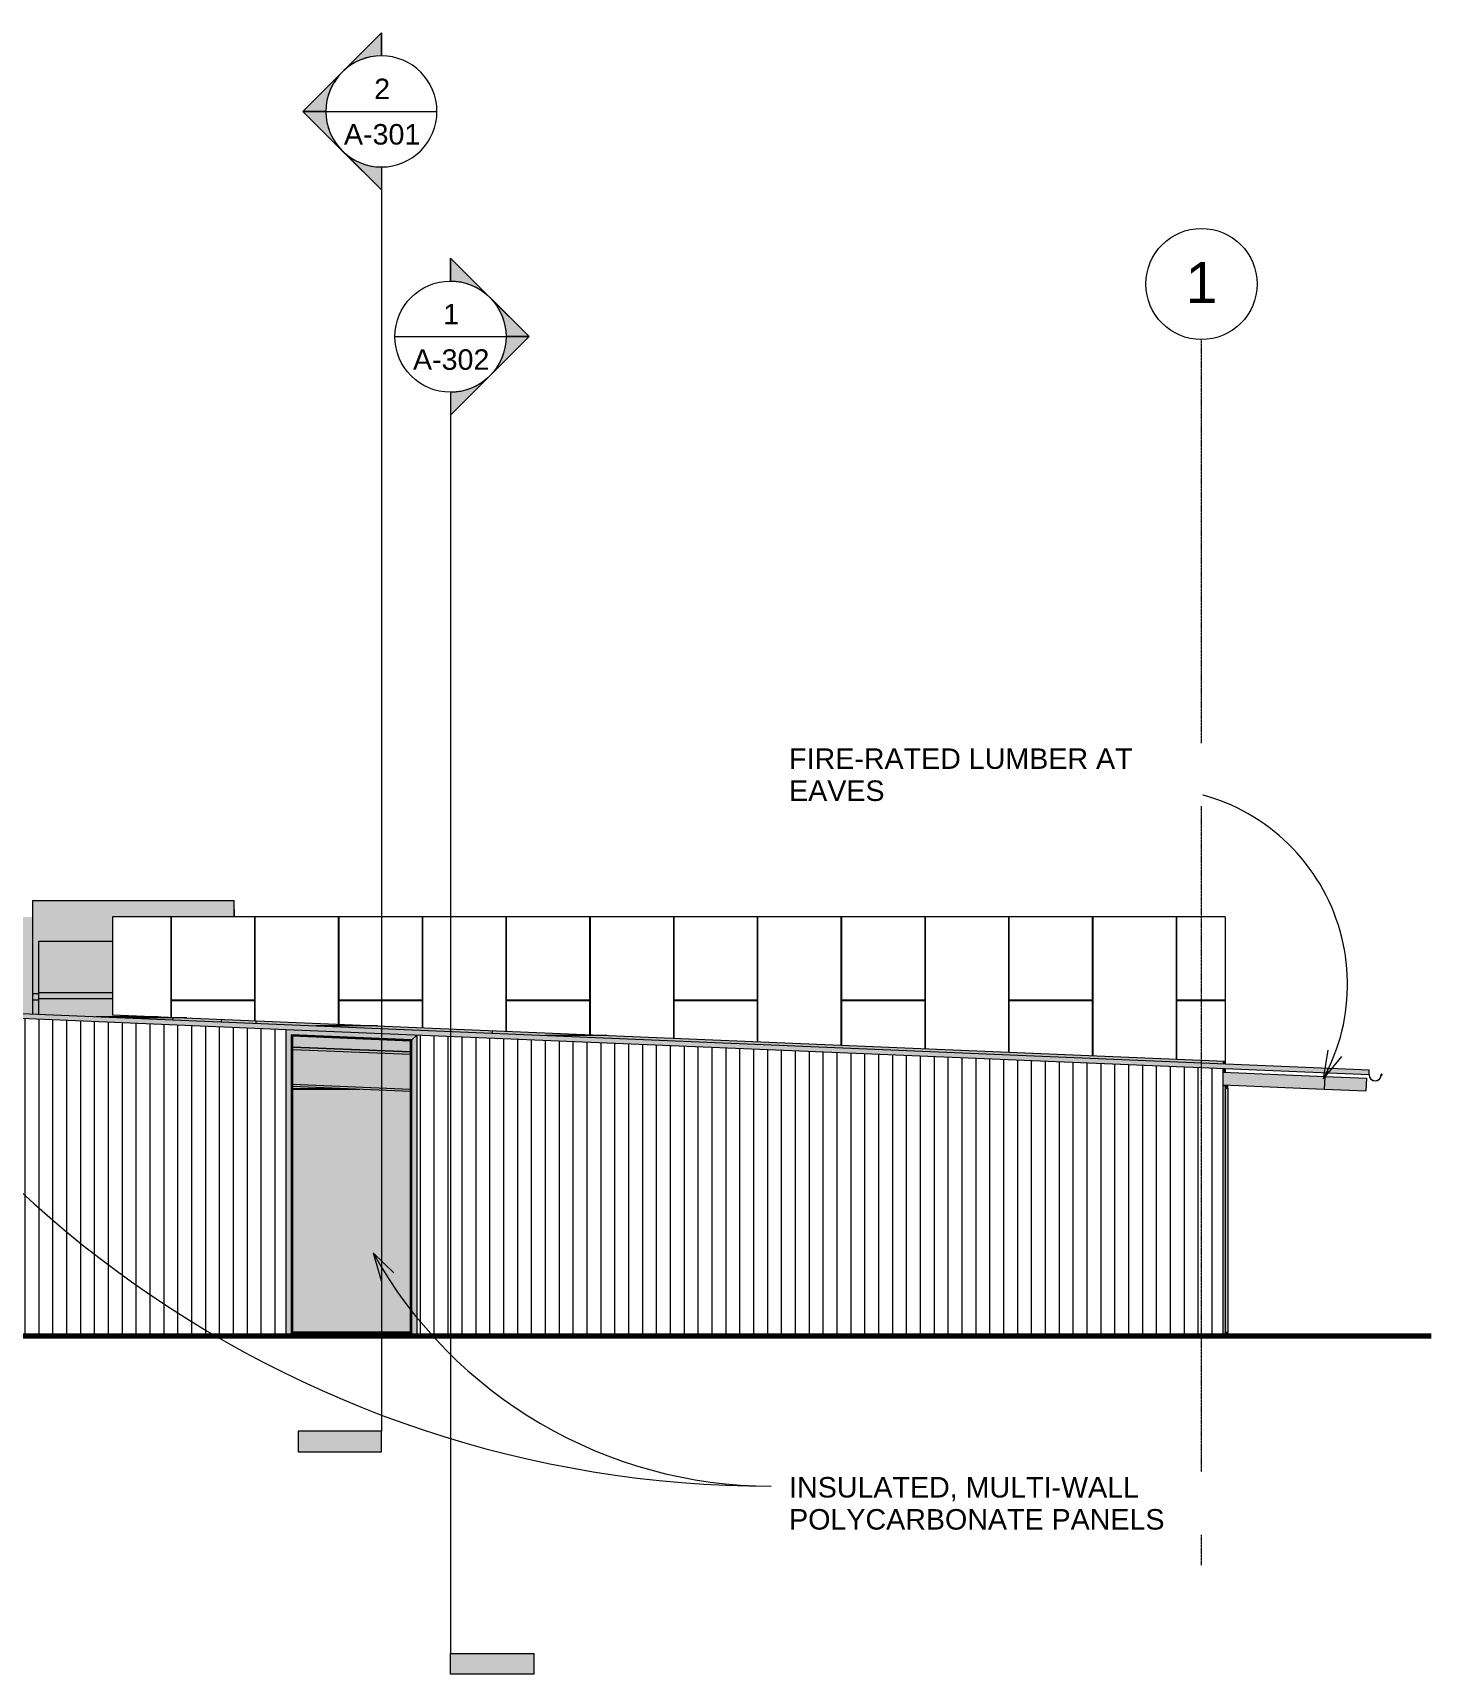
# Model space of a CAD drawing. Header units: inches. Extents: x 20478 to 36715, y -248 to 750.
# Drawn here: x 35909 to 36715, y -195 to 750 of the extents above; entities that cross this region are included whole.
import ezdxf

# ---------------------------------------------------------------- set-up
doc = ezdxf.new("R2010")
doc.units = ezdxf.units.IN
doc.header["$MEASUREMENT"] = 0
doc.linetypes.add('Grid Line 1_2_', pattern=[0.875, 0.5, -0.125, 0.125, -0.125])
for name, color, linetype, lineweight in [('A-CLNG', 13, 'Continuous', 13), ('A-GLAZ-CWMG', 51, 'Continuous', 9), ('A-ROOF', 132, 'Continuous', 13), ('A-ROOF-OTLN', 132, 'Continuous', 9), ('A-WALL-PATT', 111, 'Continuous', 13), ('C-TOPO', 7, 'Continuous', 9), ('G-ANNO-SYMB', 111, 'Continuous', 9), ('G-ANNO-TEXT', 231, 'Continuous', 9), ('I-WALL', 2, 'Continuous', 13), ('L-SITE-WALL', 31, 'Continuous', 13), ('M-EQPM', 50, 'Continuous', 9), ('M-HVAC-DUCT', 70, 'Continuous', 9), ('S-BEAM', 12, 'Continuous', 9), ('S-GRID', 1, 'Continuous', 9), ('S-GRID-IDEN', 1, 'Continuous', 9)]:
    doc.layers.add(name, color=color, linetype=linetype, lineweight=lineweight)
doc.styles.add('Arial', font='arial.ttf', dxfattribs={"height": 23.60479})
doc.styles.add('Arial_1', font='arial.ttf', dxfattribs={"height": 11.802395})

# ---------------------------------------------------------------- blocks, each defined once
blk = doc.blocks.new('Girt_C - 8_D-560231-Elevation - North')
at = {"layer": 'S-BEAM'}
for points in [[(-22568.86, 142.5), (-22596.15, 143.64), (-22596.15, 142.5)], [(-22557.29, 142.02), (-22568.86, 142.5), (-22596.15, 142.47), (-22596.15, 142.02), (-22562.42, 142.02)]]:
    blk.add_hatch(color=256, dxfattribs=at).paths.add_polyline_path(points, flags=0)
for p, q in [((-22596.15, 142.5), (-22568.86, 142.5)), ((-22596.15, 142.02), (-22557.29, 142.02))]:
    blk.add_line(p, q, dxfattribs=at)
blk = doc.blocks.new('Rectangular Mullion - Rectangular Mullion 1-789721-Elevation - North')
at = {"layer": 'A-GLAZ-CWMG'}
blk.add_hatch(color=256, dxfattribs=at).paths.add_polyline_path([(-22059.02, 142.75), (-22057.52, 142.75), (-22057.52, 144.46), (-22060.14, 144.57), (-22060.14, 144), (-22059.02, 144)], flags=0)
for p, q in [((-22059.02, 142.75), (-22057.52, 142.75)), ((-22057.52, 142.75), (-22057.52, 144.46))]:
    blk.add_line(p, q, dxfattribs=at)
blk = doc.blocks.new('Rectangular Mullion - Rectangular Mullion 1-789722-Elevation - North')
at = {"layer": 'A-GLAZ-CWMG'}
blk.add_hatch(color=256, dxfattribs=at).paths.add_polyline_path([(-22057.52, 0), (-22057.52, 2), (-22059.02, 2), (-22059.02, 0)], flags=0)
for p, q in [((-22057.52, 2), (-22059.02, 2)), ((-22057.52, 0), (-22057.52, 2))]:
    blk.add_line(p, q, dxfattribs=at)
blk = doc.blocks.new('Rectangular Mullion - Rectangular Mullion 1-827436-Elevation - North')
at = {"layer": 'A-GLAZ-CWMG'}
blk.add_hatch(color=256, dxfattribs=at).paths.add_polyline_path([(-22057.52, 2), (-22057.52, 97), (-22059.02, 97), (-22059.02, 2)], flags=0)
for p, q in [((-22057.52, 97), (-22057.52, 2)), ((-22057.52, 2), (-22059.02, 2))]:
    blk.add_line(p, q, dxfattribs=at)
blk = doc.blocks.new('Rectangular Mullion - Rectangular Mullion 1-827437-Elevation - North')
at = {"layer": 'A-GLAZ-CWMG'}
blk.add_hatch(color=256, dxfattribs=at).paths.add_polyline_path([(-22059.02, 97), (-22057.52, 97), (-22057.52, 142.75), (-22059.02, 142.75), (-22059.02, 142.15)], flags=0)
for p, q in [((-22059.02, 142.75), (-22057.52, 142.75)), ((-22057.52, 142.75), (-22057.52, 97))]:
    blk.add_line(p, q, dxfattribs=at)
blk = doc.blocks.new('W-Wide Flange - W21X166-933137-Elevation - North')
at = {"layer": 'S-BEAM'}
for points in [[(-22528.16, 161.96), (-22528.16, 163.32), (-22596.15, 166.16), (-22596.15, 164.8), (-22562.42, 163.39)], [(-22528.16, 161.07), (-22528.16, 161.96), (-22596.15, 164.74), (-22596.15, 163.9), (-22562.42, 162.5)], [(-22528.16, 143.06), (-22528.16, 161.07), (-22596.15, 163.9), (-22596.15, 145.89), (-22529.22, 143.1)], [(-22528.16, 142.17), (-22528.16, 143.06), (-22596.15, 145.89), (-22596.15, 145), (-22550.6, 143.1)], [(-22528.16, 140.8), (-22528.16, 142.17), (-22596.15, 145), (-22596.15, 143.64), (-22562.42, 142.23)]]:
    blk.add_hatch(color=256, dxfattribs=at).paths.add_polyline_path(points, flags=0)
for p, q in [((-22528.16, 163.32), (-22596.15, 166.16)), ((-22528.16, 161.96), (-22596.15, 164.8)), ((-22596.15, 145), (-22528.16, 142.17)), ((-22528.16, 140.8), (-22596.15, 143.64))]:
    blk.add_line(p, q, dxfattribs=at)
blk = doc.blocks.new('Carrier_48TC_Standard_Efficiency_Gas_Heat_Electric_Cooling_Packaged_Rooftop_Unit_3_to_15_nominal_tons - 15 ton 48TC__16-873539-Elevation - North')
at = {"layer": 'M-EQPM'}
for points in [[(-22745.7, 193.33), (-22742.2, 193.33), (-22742.2, 227.4), (-22699.77, 227.4), (-22699.77, 241.25), (-22629.83, 241.25), (-22629.83, 250.7), (-22745.7, 250.7), (-22745.7, 197.78)], [(-22629.7, 241.25), (-22629.7, 245.58), (-22629.83, 245.58), (-22629.83, 241.25)]]:
    blk.add_hatch(color=256, dxfattribs=at).paths.add_polyline_path(points, flags=0)
h = blk.add_hatch(color=256, dxfattribs=at)
h.paths.add_polyline_path([(-22657.02, 183.08), (-22673.77, 183.78), (-22709.27, 183.78), (-22692.52, 183.08), (-22657.46, 183.08)], flags=0)
h.paths.add_polyline_path([(-22742.2, 185.15), (-22742.2, 197.08), (-22745.7, 197.08), (-22745.7, 185.29), (-22744.7, 185.25)], flags=0)
for p, q in [((-22745.7, 250.7), (-22629.83, 250.7)), ((-22745.7, 193.33), (-22745.7, 250.7)), ((-22629.83, 241.25), (-22629.83, 250.7)), ((-22629.83, 245.58), (-22629.7, 245.58)), ((-22629.7, 245.58), (-22629.7, 241.25)), ((-22745.7, 197.08), (-22742.2, 197.08)), ((-22745.7, 185.29), (-22745.7, 197.08)), ((-22742.2, 193.33), (-22745.7, 193.33)), ((-22657.02, 183.08), (-22692.52, 183.08))]:
    blk.add_line(p, q, dxfattribs=at)
blk = doc.blocks.new('Carrier_48TC_Standard_Efficiency_Gas_Heat_Electric_Cooling_Packaged_Rooftop_Unit_3_to_15_nominal_tons - 7_5 ton 48TC__08-873531-Elevation - North')
at = {"layer": 'M-EQPM'}
blk.add_hatch(color=256, dxfattribs=at).paths.add_polyline_path([(-22415.19, 173), (-22480.95, 175.74), (-22480.95, 174.26), (-22450.11, 173), (-22424.19, 173)], flags=0)
for p, q in [((-22480.95, 174.26), (-22480.95, 175.74)), ((-22415.19, 173), (-22450.69, 173))]:
    blk.add_line(p, q, dxfattribs=at)
blk = doc.blocks.new('Carrier_48TC_Standard_Efficiency_Gas_Heat_Electric_Cooling_Packaged_Rooftop_Unit_3_to_15_nominal_tons - 7_5 ton 48TC__08-V145-Elevation - North')
at = {"layer": 'M-EQPM'}
blk.add_hatch(color=256, dxfattribs=at).paths.add_polyline_path([(-22547.19, 178.5), (-22617.08, 181.41), (-22617.08, 179.93), (-22582.69, 178.5), (-22562.42, 178.5)], flags=0)
for p, q in [((-22617.08, 179.93), (-22617.08, 181.41)), ((-22547.19, 178.5), (-22582.69, 178.5))]:
    blk.add_line(p, q, dxfattribs=at)
blk = doc.blocks.new('Carrier_48TC_Standard_Efficiency_Gas_Heat_Electric_Cooling_Packaged_Rooftop_Unit_3_to_15_nominal_tons - 5 ton 48TC__06-873527-Elevation - North')
at = {"layer": 'M-EQPM'}
for points in [[(-22735.21, 194.03), (-22699.77, 194.03), (-22699.77, 227.4), (-22742.2, 227.4), (-22742.2, 194.03)], [(-22699.77, 183.78), (-22674.47, 183.8), (-22699.77, 184.86), (-22699.77, 197.78), (-22742.2, 197.78), (-22742.2, 185.15), (-22709.27, 183.78), (-22700.66, 183.78)]]:
    blk.add_hatch(color=256, dxfattribs=at).paths.add_polyline_path(points, flags=0)
for p, q in [((-22742.2, 227.4), (-22699.77, 227.4)), ((-22742.2, 194.03), (-22742.2, 227.4)), ((-22742.2, 197.78), (-22699.77, 197.78)), ((-22742.2, 185.15), (-22742.2, 197.78)), ((-22699.77, 194.03), (-22742.2, 194.03)), ((-22673.77, 183.78), (-22709.27, 183.78))]:
    blk.add_line(p, q, dxfattribs=at)
blk = doc.blocks.new('Round Elbow - 1_5 D-870650-Elevation - North')
at = {"layer": 'M-HVAC-DUCT'}
for points in [[(-22651.15, 181.35), (-22650.92, 182.82), (-22657.46, 183.08), (-22665.03, 183.08), (-22665.26, 181.94), (-22651.58, 181.37)], [(-22637.1, 180.77), (-22636.92, 182.24), (-22650.92, 182.82), (-22651.15, 181.35), (-22637.26, 180.77)]]:
    blk.add_hatch(color=256, dxfattribs=at).paths.add_polyline_path(points, flags=0)
blk.add_line((-22637.07, 180.77), (-22636.9, 182.24), dxfattribs=at)
at = {"layer": 'M-HVAC-DUCT', "flags": 128}
blk.add_lwpolyline([(-22665, 183.08), (-22665.02, 182.92), (-22665.2, 181.94)], dxfattribs=at)
blk = doc.blocks.new('Rectangular Mullion - Profile_Polycarbonate_Lower-992567-Elevation - North')
at = {"layer": 'A-GLAZ-CWMG'}
for points in [[(-22596.15, 1.99), (-22528.16, 1.99), (-22528.16, 2.24), (-22596.15, 2.24)], [(-22528.16, 1.46), (-22528.16, 1.99), (-22596.15, 1.99), (-22596.15, 1.46)], [(-22528.16, 0), (-22528.16, 1.46), (-22596.15, 1.46), (-22596.15, 0)]]:
    blk.add_hatch(color=256, dxfattribs=at).paths.add_polyline_path(points, flags=0)
for p, q in [((-22596.15, 1.99), (-22596.15, 2.24)), ((-22596.15, 2.24), (-22528.16, 2.24)), ((-22596.15, 1.99), (-22528.16, 1.99)), ((-22596.15, 0), (-22596.15, 1.46)), ((-22596.15, 1.46), (-22528.16, 1.46)), ((-22528.16, 2.24), (-22528.16, 1.99)), ((-22528.16, 1.46), (-22528.16, 0))]:
    blk.add_line(p, q, dxfattribs=at)
blk = doc.blocks.new('Rectangular Mullion - Profile_Polycarbonate_Upper and left-992569-Elevation - North')
at = {"layer": 'A-GLAZ-CWMG'}
for points in [[(-22599.77, 0), (-22596.94, 0), (-22596.98, 173.42), (-22599.77, 176.34), (-22599.77, 95.15)], [(-22596.4, 0), (-22596.4, 172.82), (-22596.94, 173.38), (-22596.94, 0)], [(-22596.15, 0), (-22596.15, 172.56), (-22596.4, 172.82), (-22596.4, 0)]]:
    blk.add_hatch(color=256, dxfattribs=at).paths.add_polyline_path(points, flags=0)
for p, q in [((-22596.94, 173.38), (-22596.94, 0)), ((-22596.4, 172.82), (-22596.4, 0)), ((-22596.15, 172.56), (-22596.15, 1.46))]:
    blk.add_line(p, q, dxfattribs=at)
blk = doc.blocks.new('Rectangular Mullion - Profile_Polycarbonate_right-992570-Elevation - North')
at = {"layer": 'A-GLAZ-CWMG'}
for points in [[(-22527.91, 0), (-22527.37, 0), (-22527.37, 170.48), (-22527.91, 169.97), (-22527.91, 95.15)], [(-22524.54, 0), (-22524.54, 173.2), (-22527.37, 170.48), (-22527.37, 0)], [(-22528.16, 0), (-22527.91, 0), (-22527.91, 169.97), (-22528.16, 169.73), (-22528.16, 1.46)]]:
    blk.add_hatch(color=256, dxfattribs=at).paths.add_polyline_path(points, flags=0)
for p, q in [((-22527.37, 170.48), (-22527.86, 170.01)), ((-22524.54, 173.2), (-22527.37, 170.48)), ((-22527.37, 0), (-22527.37, 170.48)), ((-22527.91, 169.97), (-22528.16, 169.73)), ((-22528.16, 1.46), (-22528.16, 169.73)), ((-22527.91, 0), (-22527.91, 169.97))]:
    blk.add_line(p, q, dxfattribs=at)
blk = doc.blocks.new('Rectangular Mullion - Profile_Polycarbonate_Upper and left-992568-Elevation - North')
at = {"layer": 'A-GLAZ-CWMG'}
for points in [[(-22527.37, 170.48), (-22524.54, 173.2), (-22599.77, 176.34), (-22596.94, 173.38), (-22562.42, 171.94)], [(-22527.91, 169.97), (-22527.37, 170.48), (-22596.94, 173.38), (-22596.4, 172.82), (-22528.16, 169.98)], [(-22528.16, 169.73), (-22527.91, 169.97), (-22596.4, 172.82), (-22596.15, 172.56), (-22538.46, 170.16)]]:
    blk.add_hatch(color=256, dxfattribs=at).paths.add_polyline_path(points, flags=0)
for p, q in [((-22527.37, 170.48), (-22596.94, 173.38)), ((-22527.91, 169.97), (-22596.4, 172.82)), ((-22528.16, 169.73), (-22596.15, 172.56)), ((-22527.86, 170.01), (-22527.37, 170.48)), ((-22527.37, 170.48), (-22524.54, 173.2)), ((-22528.16, 169.73), (-22527.91, 169.97))]:
    blk.add_line(p, q, dxfattribs=at)
blk = doc.blocks.new('Dimension Lumber - 4x8-1002849-Elevation - North')
at = {"layer": 'S-BEAM'}
blk.add_hatch(color=256, dxfattribs=at).paths.add_polyline_path([(-21977.94, 141.15), (-21977.64, 148.39), (-22001.66, 149.39), (-22001.96, 142.15), (-22001.66, 142.14)], flags=0)
for p, q in [((-22001.96, 142.15), (-21977.94, 141.15)), ((-22001.66, 149.39), (-21977.64, 148.39)), ((-21977.64, 148.39), (-21977.94, 141.15))]:
    blk.add_line(p, q, dxfattribs=at)
blk = doc.blocks.new('Dimension Lumber - 4x8-992614-Elevation - North')
at = {"layer": 'S-BEAM'}
blk.add_hatch(color=256, dxfattribs=at).paths.add_polyline_path([(-22001.96, 142.15), (-22001.66, 149.39), (-22060.14, 151.83), (-22060.14, 144.57), (-22009.49, 142.46)], flags=0)
for p, q in [((-22060.14, 151.83), (-22001.66, 149.39)), ((-22060.14, 144.57), (-22001.96, 142.15)), ((-22001.66, 149.39), (-22001.96, 142.15))]:
    blk.add_line(p, q, dxfattribs=at)
blk = doc.blocks.new('Section - 3_32_ x 3_8_-18514-Elevation - North')
at = {"layer": 'G-ANNO-SYMB'}
blk.add_hatch(color=256, dxfattribs=at).paths.add_polyline_path([(-25546.9, -54.82), (-25498.9, -54.82), (-25498.9, -66.82), (-25546.9, -66.82)], flags=0)
for p, q in [((-25546.9, -54.82), (-25546.9, -66.82)), ((-25498.9, -54.82), (-25546.9, -54.82)), ((-25498.9, -66.82), (-25498.9, -54.82)), ((-25546.9, -66.82), (-25498.9, -66.82))]:
    blk.add_line(p, q, dxfattribs=at)
blk = doc.blocks.new('Section - Section Head - Filled-1526-Elevation - North')
at = {"layer": 'G-ANNO-SYMB'}
h = blk.add_hatch(color=256, dxfattribs=at)
edge = h.paths.add_edge_path(flags=0)
edge.add_arc((-25498.9, 577.16), 32.04, 90, 132.0784, ccw=False)
edge.add_line((-25498.9, 609.2), (-25498.9, 622.41))
edge.add_line((-25498.9, 622.41), (-25520.37, 600.94))
h = blk.add_hatch(color=256, dxfattribs=at)
edge = h.paths.add_edge_path(flags=0)
edge.add_line((-25521.53, 599.78), (-25544.15, 577.16))
edge.add_line((-25544.15, 577.16), (-25530.9, 577.16))
edge.add_arc((-25498.9, 577.16), 32, 135, 180, ccw=False)
h = blk.add_hatch(color=256, dxfattribs=at)
edge = h.paths.add_edge_path(flags=0)
edge.add_arc((-25498.9, 577.16), 32, 180, 225, ccw=False)
edge.add_line((-25530.9, 577.16), (-25544.15, 577.16))
edge.add_line((-25544.15, 577.16), (-25521.53, 554.53))
h = blk.add_hatch(color=256, dxfattribs=at)
edge = h.paths.add_edge_path(flags=0)
edge.add_line((-25520.37, 553.37), (-25498.9, 531.9))
edge.add_line((-25498.9, 531.9), (-25498.9, 545.12))
edge.add_arc((-25498.9, 577.16), 32.04, 227.9216, 270, ccw=False)
for p, q in [((-25544.15, 577.16), (-25498.9, 622.41)), ((-25520.37, 600.94), (-25498.9, 622.41)), ((-25498.9, 609.16), (-25498.9, 622.41)), ((-25498.9, 622.41), (-25498.9, 609.2)), ((-25544.15, 577.16), (-25521.53, 599.78)), ((-25544.15, 577.16), (-25498.9, 531.9)), ((-25530.9, 577.16), (-25544.15, 577.16)), ((-25521.53, 554.53), (-25544.15, 577.16)), ((-25544.15, 577.16), (-25530.9, 577.16)), ((-25498.9, 531.9), (-25520.37, 553.37)), ((-25498.9, 545.16), (-25498.9, 531.9)), ((-25498.9, 545.12), (-25498.9, 531.9))]:
    blk.add_line(p, q, dxfattribs=at)
for radius, start, end in [(32, 90, 270), (32.04, 90, 132.0784), (32, 270, 90), (32, 135, 180), (32, 180, 225), (32.04, 227.9216, 270)]:
    blk.add_arc((-25498.9, 577.16), radius, start, end, dxfattribs=at)
blk = doc.blocks.new('Grid - Grid Head - Circle-14747-Elevation - North')
at = {"layer": 'S-GRID-IDEN'}
blk.add_circle((-22796.39, 605.76), 32, dxfattribs=at)

msp = doc.modelspace()

# ---------------------------------------------------------------- hatches: boundary and pattern name
at = {"layer": 'A-CLNG', "lineweight": 5}
msp.add_hatch(color=256, dxfattribs=at).paths.add_polyline_path([(36126.946, 163.499), (36126.946, 169.726), (36058.953, 172.559), (36058.953, 166.332), (36092.683, 164.927)], flags=0)
at = {"layer": 'A-ROOF', "lineweight": 5}
for points in [[(36654.966, 151.351), (36654.966, 154.228), (35841.35, 188.129), (35841.35, 185.251), (36645.616, 151.74)], [(36678.966, 150.351), (36678.966, 153.228), (36654.966, 154.228), (36654.966, 151.351)]]:
    msp.add_hatch(color=256, dxfattribs=at).paths.add_polyline_path(points, flags=0)
at = {"layer": 'A-ROOF-OTLN'}
msp.add_hatch(color=256, dxfattribs=at).paths.add_polyline_path([(36682.466, 146.851), (36683.371, 146.97), (36684.216, 147.32), (36684.94, 147.876), (36685.497, 148.601), (36685.846, 149.445), (36685.966, 150.351), (36685.903, 150.351), (36685.786, 149.461), (36685.442, 148.632), (36684.896, 147.92), (36684.184, 147.374), (36683.355, 147.03), (36682.466, 146.913), (36681.576, 147.03), (36680.747, 147.374), (36680.035, 147.92), (36679.489, 148.632), (36679.145, 149.461), (36679.028, 150.351), (36678.966, 150.351), (36679.085, 149.445), (36679.434, 148.601), (36679.991, 147.876), (36680.716, 147.32), (36681.56, 146.97)], flags=0)
at = {"layer": 'A-WALL-PATT', "lineweight": 9}
h = msp.add_hatch(dxfattribs=at)
h.set_pattern_fill('FP_22', color=256, style=0, pattern_type=2)
h.set_pattern_definition([(0, (-80727.62, 145), (-193, 193), [48, -145]), (90, (-80727.62, 145), (-193, 1e-14), [96.25, -96.75]), (180, (-80679.62, 241.25), (-193, 193), [48, -145]), (90, (-80679.62, 145), (-193, 1e-14), [96.25, -96.75]), (180, (-80679.62, 241.5), (-193, 193), [48, -145]), (90, (-80679.62, 241.5), (-193, 1e-14), [96.25, -96.75]), (0, (-80727.62, 337.75), (-193, 193), [48, -145]), (90, (-80727.62, 241.5), (-193, 1e-14), [96.25, -96.75]), (0, (-80679.37, 193), (-193, 193), [48, -145]), (90, (-80679.37, 144.75), (-193, 1e-14), [48.25, -144.75]), (90, (-80631.37, 144.75), (-193, 1e-14), [48.25, -144.75]), (0, (-80679.37, 289.5), (-193, 193), [48, -145]), (90, (-80679.37, 193.25), (-193, 1e-14), [96.25, -96.75]), (180, (-80631.37, 193.25), (-193, 193), [48, -145]), (90, (-80631.37, 193.25), (-193, 1e-14), [96.25, -96.75]), (90, (-80679.37, 289.75), (-193, 1e-14), [48, -145]), (180, (-80631.37, 289.75), (-193, 193), [48, -145]), (90, (-80631.37, 289.75), (-193, 1e-14), [48, -145]), (0, (-80631.12, 145), (-193, 193), [48, -145]), (90, (-80631.12, 145), (-193, 1e-14), [96.25, -96.75]), (180, (-80583.12, 241.25), (-193, 193), [48, -145]), (90, (-80583.12, 145), (-193, 1e-14), [96.25, -96.75]), (180, (-80583.12, 241.5), (-193, 193), [48, -145]), (90, (-80583.12, 241.5), (-193, 1e-14), [96.25, -96.75]), (180, (-80583.12, 337.75), (-193, 193), [48, -145]), (90, (-80631.12, 241.5), (-193, 1e-14), [96.25, -96.75]), (0, (-80582.87, 193), (-193, 193), [48, -145]), (90, (-80582.87, 144.75), (-193, 1e-14), [48.25, -144.75]), (90, (-80534.87, 144.75), (-193, 1e-14), [48.25, -144.75]), (0, (-80582.87, 289.5), (-193, 193), [48, -145]), (90, (-80582.87, 193.25), (-193, 1e-14), [96.25, -96.75]), (180, (-80534.87, 193.25), (-193, 193), [48, -145]), (90, (-80534.87, 193.25), (-193, 1e-14), [96.25, -96.75]), (90, (-80582.87, 289.75), (-193, 1e-14), [48, -145]), (180, (-80534.87, 289.75), (-193, 193), [48, -145]), (90, (-80534.87, 289.75), (-193, 1e-14), [48, -145])])
h.paths.add_polyline_path([(36595.841, 158.171), (36595.841, 241.25), (35955.341, 241.25), (35955.341, 184.858), (36594.966, 158.207)], flags=0)
h = msp.add_hatch(dxfattribs=at)
h.set_pattern_fill('FP_24', color=256, style=0, pattern_type=2)
h.set_pattern_definition([(90, (-81263.006, 0), (-8, 5e-16), [])])
h.paths.add_polyline_path([(35841.35, 0), (36055.331, 0), (36055.331, 176.335), (35841.35, 185.251), (35841.35, 95.15)], flags=0)
h = msp.add_hatch(dxfattribs=at)
h.set_pattern_fill('FP_20', color=256, style=0, pattern_type=2)
h.set_pattern_definition([(90, (-80723.371, 0), (-8, 5e-16), [])])
h.paths.add_polyline_path([(36130.568, 0), (36594.966, 0), (36594.966, 153.851), (36130.568, 173.201), (36130.568, 95.15)], flags=0)
at = {"layer": 'I-WALL'}
h = msp.add_hatch(color=256, dxfattribs=at)
h.paths.add_polyline_path([(36065.373, 2.244), (36126.946, 2.244), (36126.946, 140.804), (36097.817, 142.018), (36058.953, 142.018), (36058.953, 2.244)], flags=0)
h.paths.add_polyline_path([(36126.946, 163.324), (36126.946, 163.499), (36058.953, 166.332), (36058.953, 166.157), (36092.683, 164.751)], flags=0)
at = {"layer": 'L-SITE-WALL', "lineweight": 5}
h = msp.add_hatch(color=256, dxfattribs=at)
h.paths.add_polyline_path([(36595.216, 156.718), (36595.216, 158.197), (36239.919, 173.001), (36204.997, 172.977), (36594.966, 156.728)], flags=0)
h.paths.add_polyline_path([(36174.153, 174.262), (36174.153, 175.741), (36107.919, 178.501), (36072.419, 178.501), (36161.799, 174.777)], flags=0)
h.paths.add_polyline_path([(36038.028, 179.934), (36038.028, 181.413), (36018.203, 182.213), (36018.002, 180.768), (36023.566, 180.536)], flags=0)
h.paths.add_polyline_path([(35989.848, 181.941), (35990.074, 183.077), (35962.591, 183.077), (35989.488, 181.956)], flags=0)
h.paths.add_polyline_path([(35909.403, 185.293), (35909.403, 241.25), (35876.081, 241.25), (35876.081, 186.682), (35885.333, 186.296)], flags=0)
for points in [[(36596.091, 151.783), (36596.091, 153.804), (36594.966, 153.851), (36594.966, 151.83)], [(36596.091, 0), (36596.091, 144), (36594.966, 144), (36594.966, 0)]]:
    msp.add_hatch(color=256, dxfattribs=at).paths.add_polyline_path(points, flags=0)

# ---------------------------------------------------------------- linework, layer by layer
at = {"layer": 'A-CLNG'}
msp.add_line((36126.946, 163.499), (36058.953, 166.332), dxfattribs=at)
at = {"layer": 'A-ROOF'}
for p, q in [((35841.35, 188.129), (36678.966, 153.228)), ((36678.966, 150.351), (36055.331, 176.335)), ((36654.966, 154.228), (36654.966, 151.351)), ((36678.966, 150.351), (36678.966, 153.228))]:
    msp.add_line(p, q, dxfattribs=at)
at = {"layer": 'A-ROOF-OTLN'}
for p, q in [((36679.028, 150.351), (36678.966, 150.351)), ((36686.066, 150.154), (36686.021, 150.109))]:
    msp.add_line(p, q, dxfattribs=at)
for centre, radius, start, end in [((36682.466, 150.351), 3.5, 180, 360), ((36682.466, 150.351), 3.438, 180, 0), ((36686.209, 150.351), 0.306, 232.159009, 180), ((36686.209, 150.351), 0.243, 234.010967, 180)]:
    msp.add_arc(centre, radius, start, end, dxfattribs=at)
at = {"layer": 'C-TOPO', "lineweight": 70}
for p, q in [((35440.595, 0), (36166.589, 0)), ((36166.589, 0), (36714.733, 0))]:
    msp.add_line(p, q, dxfattribs=at)
at = {"layer": 'C-TOPO'}
for p in [(35440.595, 0), (36714.733, 0)]:
    msp.add_line(p, (36166.589, 0), dxfattribs=at)
at = {"layer": 'G-ANNO-SYMB'}
for p, q in [((36078.164, 705.157), (36142.164, 705.157)), ((36110.164, 673.157), (36110.164, -54.817)), ((36117.932, 575.445), (36181.932, 575.445)), ((36149.932, 543.445), (36149.932, -182.817))]:
    msp.add_line(p, q, dxfattribs=at)
at = {"layer": 'G-ANNO-TEXT', "color": 145}
for p, q in [((36553.425, 315.455), (36409.794, 315.455)), ((36652.716, 148.115), (36655.473, 164.448)), ((36652.716, 148.115), (36663.27, 160.882)), ((36105.35, 47.737), (36117.276, 36.241)), ((36105.35, 47.737), (36109.931, 31.818))]:
    msp.add_line(p, q, dxfattribs=at)
for centre, radius, start, end in [((36334.714, 548.892), 635.425, 197.316694, 270), ((36553.425, 202.328), 113.127, 331.365436, 90), ((36334.714, 176.506), 263.039, 209.310574, 270)]:
    msp.add_arc(centre, radius, start, end, dxfattribs=at)
at = {"layer": 'L-SITE-WALL'}
for p, q in [((36596.091, 241.25), (35955.341, 241.25)), ((35955.341, 241.25), (35955.341, 184.858)), ((36596.091, 241.25), (36596.091, 156.681)), ((36055.331, 176.335), (35841.35, 185.251)), ((35955.341, 184.858), (36595.841, 158.171)), ((36055.331, 0), (36055.331, 176.335)), ((36130.568, 173.201), (36130.568, 0)), ((36594.966, 0), (36594.966, 153.851)), ((36595.216, 156.718), (36595.216, 158.197)), ((36595.841, 156.692), (36595.841, 158.171)), ((36596.091, 153.804), (36596.091, 151.783)), ((36596.091, 144), (36594.966, 144)), ((36596.091, 144), (36596.091, 0))]:
    msp.add_line(p, q, dxfattribs=at)
at = {"layer": 'S-GRID', "linetype": 'Grid Line 1_2_'}
msp.add_line((36582.466, -132), (36582.466, 573.765), dxfattribs=at)

# ---------------------------------------------------------------- block references
at = {"layer": 'A-GLAZ-CWMG'}
for name in ['Rectangular Mullion - Profile_Polycarbonate_Upper and left-992569-Elevation - North', 'Rectangular Mullion - Profile_Polycarbonate_Upper and left-992568-Elevation - North', 'Rectangular Mullion - Profile_Polycarbonate_right-992570-Elevation - North', 'Rectangular Mullion - Rectangular Mullion 1-789721-Elevation - North', 'Rectangular Mullion - Rectangular Mullion 1-827437-Elevation - North', 'Rectangular Mullion - Rectangular Mullion 1-827436-Elevation - North', 'Rectangular Mullion - Profile_Polycarbonate_Lower-992567-Elevation - North', 'Rectangular Mullion - Rectangular Mullion 1-789722-Elevation - North']:
    msp.add_blockref(name, (58655.106, 0), dxfattribs=at)
at = {"layer": 'G-ANNO-SYMB'}
for name, p in [('Section - Section Head - Filled-1526-Elevation - North', (61609.064, 128)), ('Section - 3_32_ x 3_8_-18514-Elevation - North', (61609.064, 0))]:
    msp.add_blockref(name, p, dxfattribs=at)
at = {"layer": 'G-ANNO-SYMB', "extrusion": (0, 0, -1)}
for name, p in [('Section - Section Head - Filled-1526-Elevation - North', (-10651.032, -1.712)), ('Section - 3_32_ x 3_8_-18514-Elevation - North', (-10651.032, -128))]:
    msp.add_blockref(name, p, dxfattribs=at)
at = {"layer": 'M-EQPM'}
for name in ['Carrier_48TC_Standard_Efficiency_Gas_Heat_Electric_Cooling_Packaged_Rooftop_Unit_3_to_15_nominal_tons - 15 ton 48TC__16-873539-Elevation - North', 'Carrier_48TC_Standard_Efficiency_Gas_Heat_Electric_Cooling_Packaged_Rooftop_Unit_3_to_15_nominal_tons - 5 ton 48TC__06-873527-Elevation - North', 'Carrier_48TC_Standard_Efficiency_Gas_Heat_Electric_Cooling_Packaged_Rooftop_Unit_3_to_15_nominal_tons - 7_5 ton 48TC__08-V145-Elevation - North', 'Carrier_48TC_Standard_Efficiency_Gas_Heat_Electric_Cooling_Packaged_Rooftop_Unit_3_to_15_nominal_tons - 7_5 ton 48TC__08-873531-Elevation - North']:
    msp.add_blockref(name, (58655.106, 0), dxfattribs=at)
at = {"layer": 'M-HVAC-DUCT'}
msp.add_blockref('Round Elbow - 1_5 D-870650-Elevation - North', (58655.106, 0), dxfattribs=at)
at = {"layer": 'S-BEAM'}
for name in ['W-Wide Flange - W21X166-933137-Elevation - North', 'Dimension Lumber - 4x8-992614-Elevation - North', 'Girt_C - 8_D-560231-Elevation - North', 'Dimension Lumber - 4x8-1002849-Elevation - North']:
    msp.add_blockref(name, (58655.106, 0), dxfattribs=at)
at = {"layer": 'S-GRID-IDEN'}
msp.add_blockref('Grid - Grid Head - Circle-14747-Elevation - North', (59378.856, 0), dxfattribs=at)

# ---------------------------------------------------------------- texts
at = {"layer": 'G-ANNO-SYMB', "attachment_point": 2, "line_spacing_factor": 0.938532, "style": 'Arial_1'}
for s, insert, char_height, width in [('2', (36110.574, 724.049), 11.802, 10.944), ('A-301', (36110.574, 697.868), 11.8024, 52.416), ('1', (36150.342, 594.337), 11.802, 10.944), ('A-302', (36150.342, 568.156), 11.8024, 52.416)]:
    msp.add_mtext(s, dxfattribs=dict(at, insert=insert, char_height=char_height, width=width))

# ---------------------------------------------------------------- next in the draw order: texts
at = {"layer": 'G-ANNO-TEXT', "color": 145, "char_height": 11.8024, "attachment_point": 1, "line_spacing_factor": 0.938532, "style": 'Arial_1', "bg_fill": 3, "box_fill_scale": 1.25, "bg_fill_color": 0, "bg_fill_transparency": 0}
for s, insert, width in [('FIRE-RATED LUMBER AT\\PEAVES', (36344.954, 338.334), 235.152), ('INSULATED, MULTI-WALL\\PPOLYCARBONATE PANELS', (36344.954, -81.284), 257.04)]:
    msp.add_mtext(s, dxfattribs=dict(at, insert=insert, width=width))
at = {"layer": 'S-GRID-IDEN', "insert": (36582.459, 618.347), "char_height": 23.605, "width": 21.888, "attachment_point": 2, "line_spacing_factor": 0.938532, "style": 'Arial', "bg_fill": 3, "box_fill_scale": 1.25, "bg_fill_color": 0, "bg_fill_transparency": 0}
msp.add_mtext('1', dxfattribs=at)

doc.saveas('drawing.dxf')
